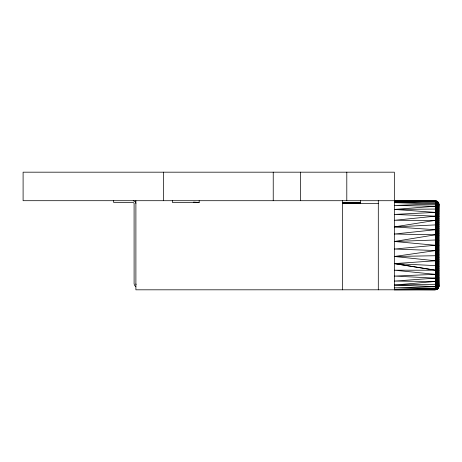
<?xml version="1.0" encoding="UTF-8"?>
<svg xmlns="http://www.w3.org/2000/svg" width="462" height="462" viewBox="0 0 462 462"><rect width="100%" height="100%" fill="white"/><g stroke="black" fill="none" stroke-linecap="round" stroke-linejoin="round"><path stroke-width="0.69" d="M438.9 286.094L438.848 286.856L438.848 203.661L438.9 204.712M438.9 285.805C438.929 287.705 437.225 289.368 435.337 289.333L394.34 289.46L435.337 288.242C437.191 288.282 438.923 286.694 438.9 284.806M438.9 285.377L438.686 286.567M438.9 284.095L438.686 285.25M438.9 283.246C438.917 285.112 437.139 286.596 435.337 286.555L394.34 287.866L435.337 288.242M438.9 282.27L438.686 283.368M438.9 281.162C438.894 282.998 437.069 284.326 435.337 284.28L394.34 285.048L435.337 281.462C436.988 281.502 438.865 280.365 438.9 278.569M438.9 279.926L438.686 280.954M438.9 277.09L438.686 278.037M438.9 275.508L438.068 277.2L435.955 278.095L394.34 281.087L435.337 281.462M438.9 273.816L438.686 274.665M438.9 272.02L438.068 273.516L435.955 274.312L394.34 276.091L435.337 278.136M438.9 270.137L438.686 270.876M438.9 268.162L437.624 269.687L435.337 270.154L394.34 263.611L435.955 260.759L438.068 260.331L438.9 259.534M438.9 266.106L438.686 266.724M438.9 263.981L437.624 265.228L435.337 265.61L394.34 263.611L435.337 270.206L394.34 270.212L435.337 274.347M438.9 261.787L438.686 262.277M135.892 200.699L135.892 289.818L435.337 289.801L437.624 288.964L438.848 286.711M438.9 257.23L438.686 257.588M438.9 254.891L438.068 255.428L435.955 255.711L394.34 256.485L438.9 250.109M438.686 287.306L437.624 288.814L435.955 289.587L425.265 289.443M438.068 287.618L438.421 287.121M438.9 245.258L435.337 245.258L394.34 241.482L435.337 234.794L437.624 234.991L438.9 235.632M438.9 230.983L438.068 230.186L435.955 229.764L394.34 226.906L435.337 220.368L438.068 221.079L438.9 222.355M435.337 229.741L394.34 234.032L435.337 234.794M438.9 218.497L437.624 216.713L435.337 216.17L394.34 220.305L435.337 220.368M435.337 245.258L394.34 249.041L435.337 250.531M438.9 215.009L438.068 213.323L435.955 212.422L394.34 209.43L435.337 206.237C437.069 206.196 438.894 207.525 438.9 209.355M435.337 212.381L394.34 214.426L435.337 216.17M394.34 226.906L435.337 224.913L437.624 225.294L438.9 226.542M438.9 207.271C438.917 205.405 437.139 203.927 435.337 203.967L394.34 205.469L435.337 206.237M394.34 241.482L435.337 239.992L438.9 240.413M435.337 203.967L394.34 202.651L435.337 201.189L437.624 202.01L438.848 204.1M394.34 202.651L435.337 202.275C437.191 202.235 438.923 203.829 438.9 205.711M394.34 209.43L435.337 209.055C436.988 209.015 438.865 210.152 438.9 211.948M438.848 203.811L437.624 201.553L435.337 200.716L23.1 200.699L23.1 172.182L394.34 172.182L394.34 289.818M395.056 200.739L435.337 200.716L435.337 289.801L394.34 289.46M199.168 200.699L199.168 202.483L172.43 202.483L172.43 200.699M342.648 202.495L360.476 202.483M342.648 202.599L360.476 202.599M342.648 202.691L360.476 202.691M342.648 202.801L360.476 202.801M342.648 202.928L360.476 202.928M342.648 203.066L360.476 203.066M342.648 203.216L360.476 203.216M342.648 203.372L378.297 203.372M435.337 201.189L394.34 201.062L435.337 201.103L394.34 200.699M394.34 285.048L435.337 286.555M193.538 202.108L199.168 202.483M435.337 200.878L437.116 201.351L438.686 203.211M133.218 200.699L135.268 201.651L135.892 203.372M394.34 256.485L435.337 260.776M135.868 286.469L134.737 285.678L134.107 283.957L134.095 203.216L133.218 202.483L113.669 202.483L113.669 200.699M438.686 232.929L438.9 233.287M136.099 284.528L135.892 283.957M438.686 228.24L438.9 228.73M438.686 223.793L438.9 224.411M438.686 219.641L438.9 220.386M438.686 215.852L438.9 216.701M438.686 212.48L438.9 213.427M438.686 209.563L438.9 210.591M438.686 207.149L438.9 208.247M438.686 205.267L438.9 206.422M438.686 203.95L438.9 205.145M438.9 204.279L438.9 286.238M438.686 203.061L438.686 287.456M438.421 202.5L438.421 288.017M438.068 201.992L438.068 288.525M437.624 201.553L437.624 288.964M437.116 201.195L437.116 289.322M436.555 200.935L436.555 289.587M435.955 200.774L435.955 289.743M378.297 200.699L378.297 289.818M360.476 200.699L360.476 203.372M346.8 172.182L346.8 200.699M342.648 200.699L342.648 289.818M300.398 172.182L300.398 200.699M273.233 172.182L273.233 200.699M163.444 172.182L163.444 200.699M435.337 289.703L394.34 289.778L435.337 289.703"/></g></svg>
